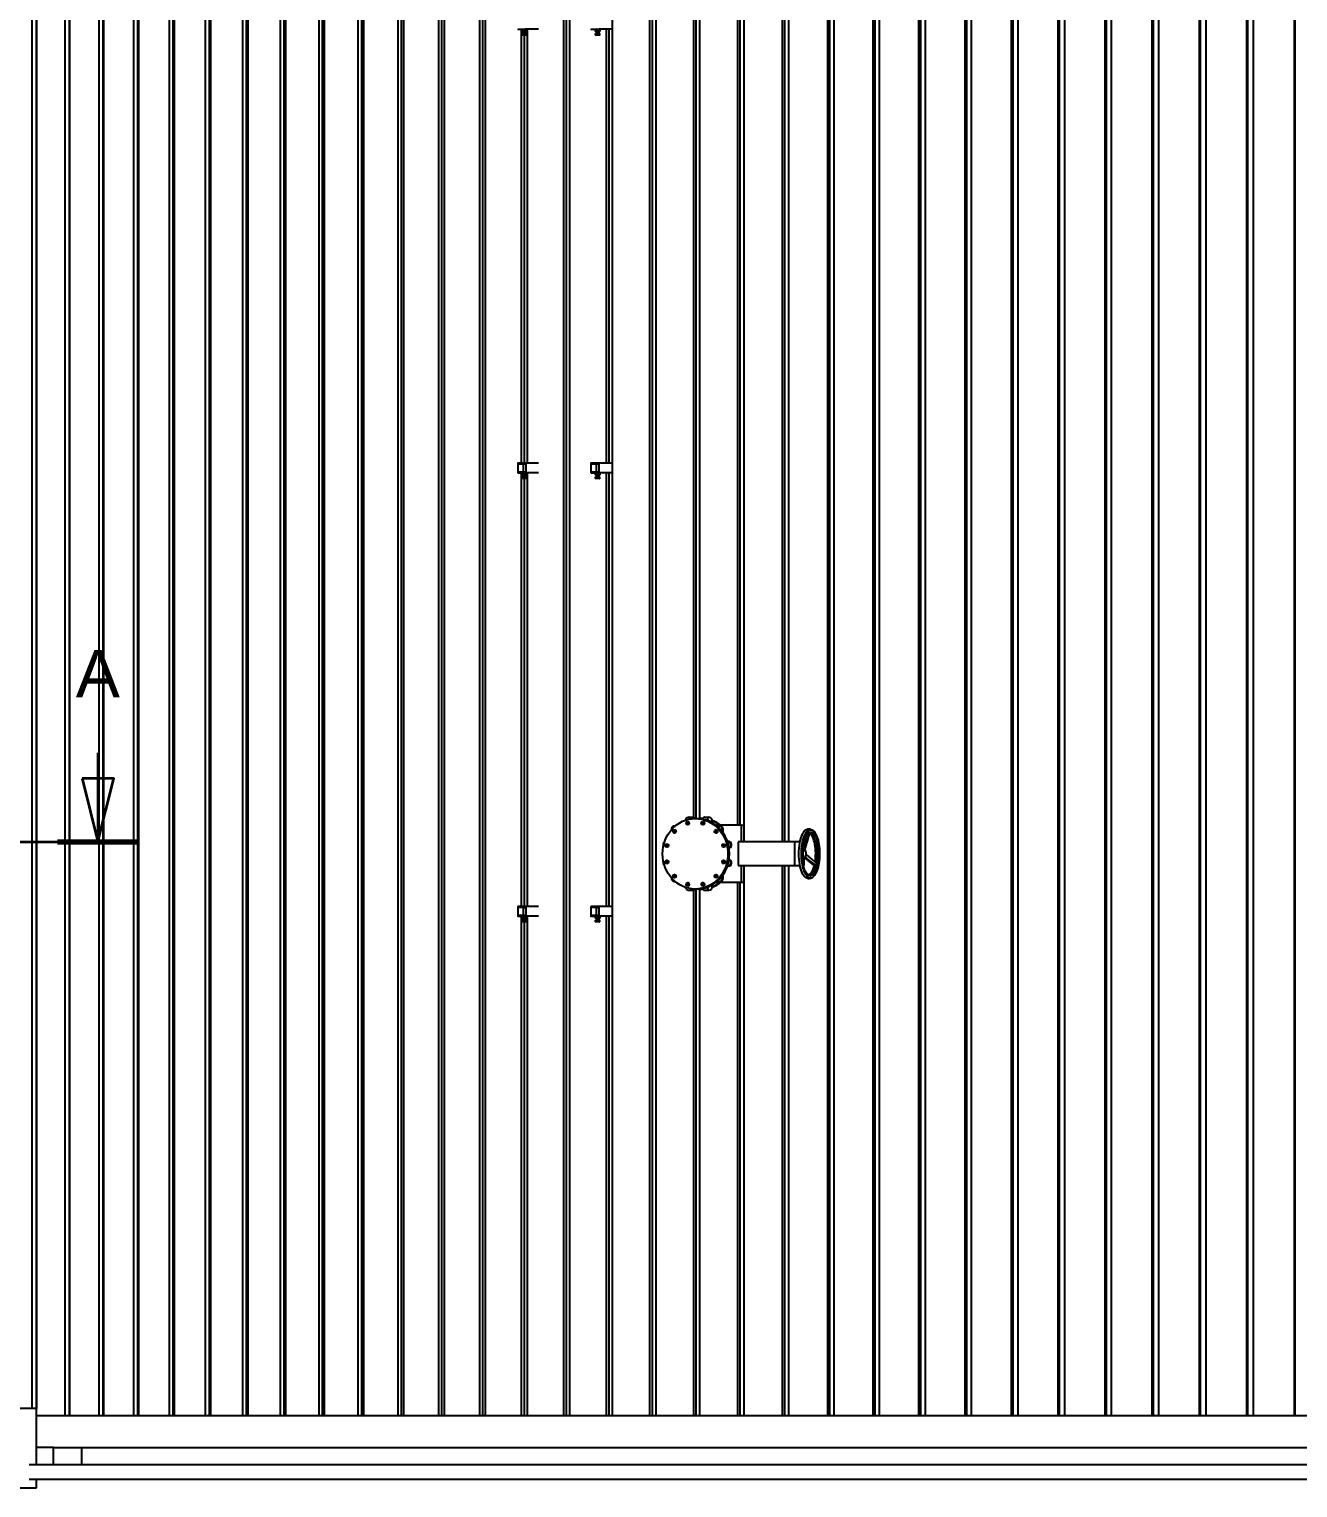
# Model space of a CAD drawing. Header units: millimetres. Extents: x 0 to 118900, y 0 to 84100.
# Drawn here: x 46284 to 54295, y 52446 to 61657 of the extents above; entities that cross this region are included whole.
import ezdxf

# ---------------------------------------------------------------- set-up
doc = ezdxf.new("R2010")
doc.units = ezdxf.units.MM
doc.header["$LTSCALE"] = 100
doc.linetypes.add('CHAIN', pattern=[0.3543, 0.2362, -0.0295, 0.0591, -0.0295])
doc.layers.add('Section Line', color=7, linetype='CHAIN', lineweight=35)
doc.layers.add('Visible', color=7, linetype='Continuous', lineweight=25)
doc.styles.add('Title', font='arial.ttf')

# ---------------------------------------------------------------- blocks, each defined once
blk = doc.blocks.new('2dTransSection0')
at = {"layer": 'Section Line', "linetype": 'Continuous'}
for p, q in [((340.644, 570.872), (340.644, 569.257)), ((467.189, 570.872), (467.189, 569.257)), ((339.644, 569.257), (340.644, 565.257)), ((341.644, 569.257), (339.644, 569.257)), ((340.644, 569.257), (340.644, 565.257)), ((340.644, 565.257), (341.644, 569.257)), ((466.189, 569.257), (467.189, 565.257)), ((468.189, 569.257), (466.189, 569.257)), ((467.189, 569.257), (467.189, 565.257)), ((467.189, 565.257), (468.189, 569.257))]:
    blk.add_line(p, q, dxfattribs=at)
at = {"layer": 'Section Line', "linetype": 'CHAIN', "ltscale": 22.32313}
blk.add_line((338.089, 565.257), (469.744, 565.257), dxfattribs=at)
at = {"layer": 'Section Line', "linetype": 'Continuous', "lineweight": 70}
for p, q in [((338.089, 565.257), (343.198, 565.257)), ((464.635, 565.257), (469.744, 565.257))]:
    blk.add_line(p, q, dxfattribs=at)
at = {"layer": 'Section Line', "linetype": 'Continuous', "flags": 128}
for points in [[(339.644, 569.257), (340.644, 565.257), (341.644, 569.257), (339.644, 569.257)], [(466.189, 569.257), (467.189, 565.257), (468.189, 569.257), (466.189, 569.257)]]:
    blk.add_lwpolyline(points, dxfattribs=at)
at = {"layer": 'Section Line'}
for points in [[(339.644, 569.257), (340.644, 565.257), (341.644, 569.257), (339.644, 569.257)], [(466.189, 569.257), (467.189, 565.257), (468.189, 569.257), (466.189, 569.257)]]:
    blk.add_solid(points, dxfattribs=at)
at = {"layer": 'Section Line', "char_height": 3, "attachment_point": 7, "style": 'Title'}
for insert in [(339.235, 574.372), (465.781, 574.372)]:
    blk.add_mtext('A', dxfattribs=dict(at, insert=insert))

msp = doc.modelspace()

# ---------------------------------------------------------------- linework, layer by layer
at = {"layer": 'Visible'}
for p, q in [((46302.24, 52945.68), (46302.24, 74561.18)), ((46327.72, 74561.18), (46327.72, 52945.68)), ((46329.66, 74561.18), (46329.66, 52945.68)), ((46511.19, 52899.68), (46511.19, 74561.18)), ((46536.07, 74561.18), (46536.07, 52899.68)), ((46539.32, 74561.18), (46539.32, 52899.68)), ((46725.44, 52899.68), (46725.44, 74561.18)), ((46749.71, 74561.18), (46749.71, 52899.68)), ((46754.27, 74561.18), (46754.27, 52899.68)), ((46944.88, 52899.68), (46944.88, 74561.18)), ((46968.52, 74561.18), (46968.52, 52899.68)), ((46974.38, 74561.18), (46974.38, 52899.68)), ((47169.36, 52899.68), (47169.36, 74561.18)), ((47192.35, 74561.18), (47192.35, 52899.68)), ((47199.52, 74561.18), (47199.52, 52899.68)), ((47398.75, 52899.68), (47398.75, 74561.18)), ((47421.08, 74561.18), (47421.08, 52899.68)), ((47429.55, 74561.18), (47429.55, 52899.68)), ((47632.9, 52899.68), (47632.9, 74561.18)), ((47654.56, 74561.18), (47654.56, 52899.68)), ((47664.33, 74561.18), (47664.33, 52899.68)), ((47871.68, 52899.68), (47871.68, 74561.18)), ((47892.65, 74561.18), (47892.65, 52899.68)), ((47903.7, 74561.18), (47903.7, 52899.68)), ((48114.93, 52899.68), (48114.93, 74561.18)), ((48135.2, 74561.18), (48135.2, 52899.68)), ((48147.54, 74561.18), (48147.54, 52899.68)), ((48362.51, 52899.68), (48362.51, 74561.18)), ((48382.07, 74561.18), (48382.07, 52899.68)), ((48395.68, 74561.18), (48395.68, 52899.68)), ((48614.27, 52899.68), (48614.27, 74561.18)), ((48633.1, 74561.18), (48633.1, 52899.68)), ((48647.98, 74561.18), (48647.98, 52899.68)), ((48870.05, 52899.68), (48870.05, 74561.18)), ((48888.14, 74561.18), (48888.14, 52899.68)), ((48904.28, 74561.18), (48904.28, 52899.68)), ((49129.69, 52899.68), (49129.69, 74561.18)), ((49147.04, 74561.18), (49147.04, 52899.68)), ((49164.43, 74561.18), (49164.43, 52899.68)), ((50203.72, 52899.68), (50203.72, 74561.18)), ((50217.98, 74561.18), (50217.98, 52899.68)), ((50240.24, 74561.18), (50240.24, 52899.68)), ((50480.26, 56679), (50480.26, 74561.18)), ((50493.73, 74561.18), (50493.73, 56672.18)), ((50517.18, 74561.18), (50517.18, 56671.97)), ((50759.69, 56629.68), (50759.69, 74561.18)), ((50772.36, 74561.18), (50772.36, 56629.68)), ((50796.98, 74561.18), (50796.98, 56524.18)), ((51041.83, 56524.18), (51041.83, 74561.18)), ((51053.68, 74561.18), (51053.68, 56524.18)), ((51079.46, 74561.18), (51079.46, 56524.18)), ((51326.5, 52899.68), (51326.5, 74561.18)), ((51337.54, 74561.18), (51337.54, 52899.68)), ((51364.46, 74561.18), (51364.46, 52899.68)), ((51613.54, 52899.68), (51613.54, 74561.18)), ((51623.75, 74561.18), (51623.75, 52899.68)), ((51651.8, 74561.18), (51651.8, 52899.68)), ((51902.76, 52899.68), (51902.76, 74561.18)), ((51912.14, 74561.18), (51912.14, 52899.68)), ((51941.3, 74561.18), (51941.3, 52899.68)), ((52194, 52899.68), (52194, 74561.18)), ((52202.54, 74561.18), (52202.54, 52899.68)), ((52232.79, 74561.18), (52232.79, 52899.68)), ((52487.06, 52899.68), (52487.06, 74561.18)), ((52494.76, 74561.18), (52494.76, 52899.68)), ((52526.08, 74561.18), (52526.08, 52899.68)), ((52781.78, 52899.68), (52781.78, 74561.18)), ((52788.63, 74561.18), (52788.63, 52899.68)), ((52821.01, 74561.18), (52821.01, 52899.68)), ((53077.97, 52899.68), (53077.97, 74561.18)), ((53083.97, 74561.18), (53083.97, 52899.68)), ((53117.38, 74561.18), (53117.38, 52899.68)), ((53375.45, 52899.68), (53375.45, 74561.18)), ((53380.6, 74561.18), (53380.6, 52899.68)), ((53415.02, 74561.18), (53415.02, 52899.68)), ((53674.04, 52899.68), (53674.04, 74561.18)), ((53678.33, 74561.18), (53678.33, 52899.68)), ((53713.74, 74561.18), (53713.74, 52899.68)), ((53973.56, 52899.68), (53973.56, 74561.18)), ((53976.99, 74561.18), (53976.99, 52899.68)), ((54013.37, 74561.18), (54013.37, 52899.68)), ((54273.82, 52899.68), (54273.82, 74561.18)), ((54276.39, 74561.18), (54276.39, 52899.68)), ((49659.94, 52899.68), (49659.94, 68838.14)), ((49675.77, 68840.08), (49675.77, 52899.68)), ((49695.62, 68827.63), (49695.62, 52899.68)), ((49966.33, 68838), (49966.33, 52899.68)), ((49370.86, 61656.18), (49420.32, 61656.18)), ((49393.04, 58916.18), (49393.04, 61656.18)), ((49400.57, 61629.38), (49403.35, 61629.38)), ((49400.57, 61620.85), (49400.57, 61629.38)), ((49400.75, 61642.35), (49400.75, 61655.5)), ((49402.34, 61656.18), (49401.66, 61655.93)), ((49402.34, 61641.68), (49401.66, 61641.93)), ((49402.34, 61641.68), (49405.31, 61641.68)), ((49426.34, 61630.18), (49402.34, 61630.18)), ((49402.34, 61629.38), (49402.34, 61630.18)), ((49403.35, 61629.38), (49406.14, 61629.38)), ((49405.31, 61641.68), (49416.66, 61641.68)), ((49406.14, 61620.85), (49406.14, 61629.38)), ((49406.14, 61629.38), (49413.02, 61629.38)), ((49406.34, 61630.18), (49406.34, 61641.68)), ((49409.86, 61655.5), (49409.86, 61642.35)), ((49413.02, 61629.38), (49419.91, 61629.38)), ((49416.66, 61641.68), (49425.7, 61641.68)), ((49419.91, 61629.38), (49424.01, 61629.38)), ((49419.91, 61620.85), (49419.91, 61629.38)), ((49500.5, 61656.18), (49420.32, 61656.18)), ((49422.34, 61630.18), (49422.34, 61641.68)), ((49423.46, 61655.5), (49423.46, 61642.35)), ((49424.01, 61629.38), (49428.12, 61629.38)), ((49425.7, 61641.68), (49426.34, 61641.68)), ((49426.34, 61656.18), (49427.02, 61655.93)), ((49426.34, 61641.68), (49427.02, 61641.93)), ((49426.34, 61629.38), (49426.34, 61630.18)), ((49427.94, 61655.5), (49427.94, 61642.35)), ((49428.12, 61620.85), (49428.12, 61629.38)), ((49428.26, 61656.18), (49428.26, 58916.18)), ((49831.93, 61656.18), (49882.45, 61656.18)), ((49860.62, 61629.38), (49863.67, 61629.38)), ((49860.62, 61620.85), (49860.62, 61629.38)), ((49860.97, 61642.35), (49860.97, 61655.5)), ((49862.45, 61656.18), (49861.93, 61655.99)), ((49862.45, 61641.68), (49861.93, 61641.86)), ((49862.45, 61641.68), (49865.75, 61641.68)), ((49886.45, 61630.18), (49862.45, 61630.18)), ((49862.45, 61629.38), (49862.45, 61630.18)), ((49863.67, 61629.38), (49866.72, 61629.38)), ((49865.75, 61641.68), (49877.26, 61641.68)), ((49866.45, 61630.18), (49866.45, 61641.68)), ((49866.72, 61620.85), (49866.72, 61629.38)), ((49866.72, 61629.38), (49873.63, 61629.38)), ((49870.52, 61655.5), (49870.52, 61642.35)), ((49873.63, 61629.38), (49880.54, 61629.38)), ((49877.26, 61641.68), (49885.95, 61641.68)), ((49880.54, 61629.38), (49884.4, 61629.38)), ((49880.54, 61620.85), (49880.54, 61629.38)), ((49966.33, 61656.18), (49882.45, 61656.18)), ((49882.45, 61630.18), (49882.45, 61641.68)), ((49883.99, 61655.5), (49883.99, 61642.35)), ((49884.4, 61629.38), (49888.27, 61629.38)), ((49885.95, 61641.68), (49886.45, 61641.68)), ((49886.45, 61656.18), (49886.96, 61655.99)), ((49886.45, 61641.68), (49886.96, 61641.86)), ((49886.45, 61629.38), (49886.45, 61630.18)), ((49887.92, 61655.5), (49887.92, 61642.35)), ((49888.27, 61620.85), (49888.27, 61629.38)), ((49930.22, 58916.18), (49930.22, 61656.18)), ((49945.27, 61656.18), (49945.27, 58916.18)), ((49402.34, 61620.18), (49401.24, 61620.58)), ((49403.35, 61620.18), (49402.34, 61620.18)), ((49413.02, 61620.18), (49403.35, 61620.18)), ((49409.64, 61620.18), (49409.64, 58916.18)), ((49424.01, 61620.18), (49413.02, 61620.18)), ((49426.34, 61620.18), (49424.01, 61620.18)), ((49426.34, 61620.18), (49427.45, 61620.58)), ((49862.45, 61620.18), (49861.09, 61620.67)), ((49863.67, 61620.18), (49862.45, 61620.18)), ((49873.63, 61620.18), (49863.67, 61620.18)), ((49884.4, 61620.18), (49873.63, 61620.18)), ((49886.45, 61620.18), (49884.4, 61620.18)), ((49886.45, 61620.18), (49887.81, 61620.67)), ((49369.09, 58914.18), (49369.09, 58858.18)), ((49420.32, 58916.18), (49370.86, 58916.18)), ((49371.74, 58913.18), (49419.44, 58913.18)), ((49371.74, 58859.18), (49371.74, 58913.18)), ((49407.34, 58910.18), (49406.34, 58909.18)), ((49419.44, 58909.18), (49406.34, 58909.18)), ((49406.34, 58859.18), (49406.34, 58909.18)), ((49419.44, 58910.18), (49407.34, 58910.18)), ((49419.44, 58913.18), (49419.44, 58859.18)), ((49500.5, 58916.18), (49420.32, 58916.18)), ((49422.09, 58858.18), (49422.09, 58914.18)), ((49830.12, 58914.18), (49830.12, 58858.18)), ((49882.45, 58916.18), (49831.93, 58916.18)), ((49832.83, 58913.18), (49881.55, 58913.18)), ((49832.83, 58859.18), (49832.83, 58913.18)), ((49867.45, 58910.18), (49866.45, 58909.18)), ((49881.55, 58909.18), (49866.45, 58909.18)), ((49866.45, 58859.18), (49866.45, 58909.18)), ((49881.45, 58910.18), (49867.45, 58910.18)), ((49881.45, 58910.18), (49881.55, 58910.08)), ((49881.55, 58913.18), (49881.55, 58859.18)), ((49966.33, 58916.18), (49882.45, 58916.18)), ((49884.25, 58858.18), (49884.25, 58914.18)), ((49370.86, 58856.18), (49420.32, 58856.18)), ((49419.44, 58859.18), (49371.74, 58859.18)), ((49393.04, 56116.18), (49393.04, 58856.18)), ((49400.57, 58829.38), (49403.35, 58829.38)), ((49400.57, 58820.85), (49400.57, 58829.38)), ((49400.75, 58842.35), (49400.75, 58855.5)), ((49402.34, 58820.18), (49401.24, 58820.58)), ((49402.34, 58856.18), (49401.66, 58855.93)), ((49402.34, 58841.68), (49401.66, 58841.93)), ((49402.34, 58841.68), (49405.31, 58841.68)), ((49426.34, 58830.18), (49402.34, 58830.18)), ((49402.34, 58829.38), (49402.34, 58830.18)), ((49403.35, 58820.18), (49402.34, 58820.18)), ((49403.35, 58829.38), (49406.14, 58829.38)), ((49413.02, 58820.18), (49403.35, 58820.18)), ((49405.31, 58841.68), (49416.66, 58841.68)), ((49406.14, 58820.85), (49406.14, 58829.38)), ((49406.14, 58829.38), (49413.02, 58829.38)), ((49406.34, 58830.18), (49406.34, 58841.68)), ((49409.64, 58820.18), (49409.64, 56116.18)), ((49409.86, 58855.5), (49409.86, 58842.35)), ((49413.02, 58829.38), (49419.91, 58829.38)), ((49424.01, 58820.18), (49413.02, 58820.18)), ((49416.66, 58841.68), (49425.7, 58841.68)), ((49419.91, 58829.38), (49424.01, 58829.38)), ((49419.91, 58820.85), (49419.91, 58829.38)), ((49500.5, 58856.18), (49420.32, 58856.18)), ((49422.34, 58830.18), (49422.34, 58841.68)), ((49423.46, 58855.5), (49423.46, 58842.35)), ((49424.01, 58829.38), (49428.12, 58829.38)), ((49426.34, 58820.18), (49424.01, 58820.18)), ((49425.7, 58841.68), (49426.34, 58841.68)), ((49426.34, 58856.18), (49427.02, 58855.93)), ((49426.34, 58841.68), (49427.02, 58841.93)), ((49426.34, 58829.38), (49426.34, 58830.18)), ((49426.34, 58820.18), (49427.45, 58820.58)), ((49427.94, 58855.5), (49427.94, 58842.35)), ((49428.12, 58820.85), (49428.12, 58829.38)), ((49428.26, 58856.18), (49428.26, 56116.18)), ((49831.93, 58856.18), (49882.45, 58856.18)), ((49881.55, 58859.18), (49832.83, 58859.18)), ((49860.62, 58829.38), (49863.67, 58829.38)), ((49860.62, 58820.85), (49860.62, 58829.38)), ((49860.97, 58842.35), (49860.97, 58855.5)), ((49862.45, 58820.18), (49861.09, 58820.67)), ((49862.45, 58856.18), (49861.93, 58855.99)), ((49862.45, 58841.68), (49861.93, 58841.86)), ((49862.45, 58841.68), (49865.75, 58841.68)), ((49886.45, 58830.18), (49862.45, 58830.18)), ((49862.45, 58829.38), (49862.45, 58830.18)), ((49863.67, 58820.18), (49862.45, 58820.18)), ((49863.67, 58829.38), (49866.72, 58829.38)), ((49873.63, 58820.18), (49863.67, 58820.18)), ((49865.75, 58841.68), (49877.26, 58841.68)), ((49866.45, 58830.18), (49866.45, 58841.68)), ((49866.72, 58820.85), (49866.72, 58829.38)), ((49866.72, 58829.38), (49873.63, 58829.38)), ((49870.52, 58855.5), (49870.52, 58842.35)), ((49873.63, 58829.38), (49880.54, 58829.38)), ((49884.4, 58820.18), (49873.63, 58820.18)), ((49877.26, 58841.68), (49885.95, 58841.68)), ((49880.54, 58829.38), (49884.4, 58829.38)), ((49880.54, 58820.85), (49880.54, 58829.38)), ((49966.33, 58856.18), (49882.45, 58856.18)), ((49882.45, 58830.18), (49882.45, 58841.68)), ((49883.99, 58855.5), (49883.99, 58842.35)), ((49884.4, 58829.38), (49888.27, 58829.38)), ((49886.45, 58820.18), (49884.4, 58820.18)), ((49885.95, 58841.68), (49886.45, 58841.68)), ((49886.45, 58856.18), (49886.96, 58855.99)), ((49886.45, 58841.68), (49886.96, 58841.86)), ((49886.45, 58829.38), (49886.45, 58830.18)), ((49886.45, 58820.18), (49887.81, 58820.67)), ((49887.92, 58855.5), (49887.92, 58842.35)), ((49888.27, 58820.85), (49888.27, 58829.38)), ((49930.22, 56116.18), (49930.22, 58856.18)), ((49945.27, 58856.18), (49945.27, 56116.18)), ((50449.25, 56680.32), (50473.31, 56680.32)), ((50500.11, 56672.18), (50490.34, 56672.18)), ((50530.57, 56672.18), (50526.05, 56672.18)), ((50552.86, 56680.32), (50576.92, 56680.32)), ((50597.13, 56655.45), (50596.05, 56646.62)), ((50359.52, 56624.41), (50362.7, 56624.41)), ((50781.7, 56629.68), (50621.31, 56629.68)), ((50642.58, 56624.41), (50647.09, 56624.41)), ((50663.27, 56589.02), (50662.08, 56587.35)), ((50781.7, 56629.68), (50796.74, 56629.68)), ((50781.7, 56524.18), (50781.7, 56629.68)), ((50796.74, 56629.68), (50796.74, 56524.18)), ((50694.39, 56527.58), (50698.9, 56527.58)), ((50706.7, 56485.26), (50703.83, 56483.97)), ((50761.21, 56524.18), (50761.21, 56375.18)), ((51119.82, 56524.18), (50761.21, 56524.18)), ((51119.82, 56375.18), (51119.82, 56524.18)), ((51149.58, 56524.18), (51119.82, 56524.18)), ((51175.77, 56475.3), (51166.67, 56475.3)), ((51175.84, 56524.18), (51173.93, 56524.18)), ((51175.84, 56524.18), (51175.84, 56510.24)), ((50703.83, 56415.38), (50706.7, 56414.1)), ((50761.21, 56375.18), (51119.82, 56375.18)), ((50781.7, 56269.68), (50781.7, 56375.18)), ((50796.74, 56375.18), (50796.74, 56269.68)), ((50796.98, 56375.18), (50796.98, 52899.68)), ((51041.83, 52899.68), (51041.83, 56375.18)), ((51053.68, 56375.18), (51053.68, 52899.68)), ((51079.46, 56375.18), (51079.46, 52899.68)), ((51119.82, 56375.18), (51149.58, 56375.18)), ((51169.31, 56445.53), (51165.8, 56445.53)), ((51179.53, 56422.18), (51172.45, 56422.18)), ((51173.93, 56375.18), (51175.84, 56375.18)), ((51175.84, 56422.18), (51175.84, 56375.18)), ((51251.63, 56374.41), (51241.93, 56374.41)), ((50662.08, 56312), (50663.27, 56310.34)), ((50694.39, 56371.77), (50698.9, 56371.77)), ((50359.52, 56274.94), (50362.7, 56274.94)), ((50449.25, 56219.04), (50473.31, 56219.04)), ((50480.26, 52899.68), (50480.26, 56220.36)), ((50500.11, 56227.18), (50490.34, 56227.18)), ((50493.73, 56227.18), (50493.73, 52899.68)), ((50517.18, 56227.38), (50517.18, 52899.68)), ((50530.57, 56227.18), (50526.05, 56227.18)), ((50552.86, 56219.04), (50576.92, 56219.04)), ((50596.05, 56252.73), (50597.13, 56243.91)), ((50621.31, 56269.68), (50781.7, 56269.68)), ((50642.58, 56274.94), (50647.09, 56274.94)), ((50759.69, 52899.68), (50759.69, 56269.68)), ((50772.36, 56269.68), (50772.36, 52899.68)), ((50781.7, 56269.68), (50796.74, 56269.68)), ((49369.09, 56114.18), (49369.09, 56058.18)), ((49420.32, 56116.18), (49370.86, 56116.18)), ((49371.74, 56113.18), (49419.44, 56113.18)), ((49371.74, 56059.18), (49371.74, 56113.18)), ((49407.34, 56110.18), (49406.34, 56109.18)), ((49419.44, 56109.18), (49406.34, 56109.18)), ((49406.34, 56059.18), (49406.34, 56109.18)), ((49419.44, 56110.18), (49407.34, 56110.18)), ((49419.44, 56113.18), (49419.44, 56059.18)), ((49500.5, 56116.18), (49420.32, 56116.18)), ((49422.09, 56058.18), (49422.09, 56114.18)), ((49830.12, 56114.18), (49830.12, 56058.18)), ((49882.45, 56116.18), (49831.93, 56116.18)), ((49832.83, 56113.18), (49881.55, 56113.18)), ((49832.83, 56059.18), (49832.83, 56113.18)), ((49867.45, 56110.18), (49866.45, 56109.18)), ((49881.55, 56109.18), (49866.45, 56109.18)), ((49866.45, 56059.18), (49866.45, 56109.18)), ((49881.45, 56110.18), (49867.45, 56110.18)), ((49881.45, 56110.18), (49881.55, 56110.08)), ((49881.55, 56113.18), (49881.55, 56059.18)), ((49966.33, 56116.18), (49882.45, 56116.18)), ((49884.25, 56058.18), (49884.25, 56114.18)), ((49370.86, 56056.18), (49420.32, 56056.18)), ((49419.44, 56059.18), (49371.74, 56059.18)), ((49393.04, 52899.68), (49393.04, 56056.18)), ((49400.57, 56029.38), (49403.35, 56029.38)), ((49400.57, 56020.85), (49400.57, 56029.38)), ((49400.75, 56042.35), (49400.75, 56055.5)), ((49402.34, 56020.18), (49401.24, 56020.58)), ((49402.34, 56056.18), (49401.66, 56055.93)), ((49402.34, 56041.68), (49401.66, 56041.93)), ((49402.34, 56041.68), (49405.31, 56041.68)), ((49426.34, 56030.18), (49402.34, 56030.18)), ((49402.34, 56029.38), (49402.34, 56030.18)), ((49403.35, 56020.18), (49402.34, 56020.18)), ((49403.35, 56029.38), (49406.14, 56029.38)), ((49413.02, 56020.18), (49403.35, 56020.18)), ((49405.31, 56041.68), (49416.66, 56041.68)), ((49406.14, 56020.85), (49406.14, 56029.38)), ((49406.14, 56029.38), (49413.02, 56029.38)), ((49406.34, 56030.18), (49406.34, 56041.68)), ((49409.64, 56020.18), (49409.64, 52899.68)), ((49409.86, 56055.5), (49409.86, 56042.35)), ((49413.02, 56029.38), (49419.91, 56029.38)), ((49424.01, 56020.18), (49413.02, 56020.18)), ((49416.66, 56041.68), (49425.7, 56041.68)), ((49419.91, 56029.38), (49424.01, 56029.38)), ((49419.91, 56020.85), (49419.91, 56029.38)), ((49500.5, 56056.18), (49420.32, 56056.18)), ((49422.34, 56030.18), (49422.34, 56041.68)), ((49423.46, 56055.5), (49423.46, 56042.35)), ((49424.01, 56029.38), (49428.12, 56029.38)), ((49426.34, 56020.18), (49424.01, 56020.18)), ((49425.7, 56041.68), (49426.34, 56041.68)), ((49426.34, 56056.18), (49427.02, 56055.93)), ((49426.34, 56041.68), (49427.02, 56041.93)), ((49426.34, 56029.38), (49426.34, 56030.18)), ((49426.34, 56020.18), (49427.45, 56020.58)), ((49427.94, 56055.5), (49427.94, 56042.35)), ((49428.12, 56020.85), (49428.12, 56029.38)), ((49428.26, 56056.18), (49428.26, 52899.68)), ((49831.93, 56056.18), (49882.45, 56056.18)), ((49881.55, 56059.18), (49832.83, 56059.18)), ((49860.62, 56029.38), (49863.67, 56029.38)), ((49860.62, 56020.85), (49860.62, 56029.38)), ((49860.97, 56042.35), (49860.97, 56055.5)), ((49862.45, 56020.18), (49861.09, 56020.67)), ((49862.45, 56056.18), (49861.93, 56055.99)), ((49862.45, 56041.68), (49861.93, 56041.86)), ((49862.45, 56041.68), (49865.75, 56041.68)), ((49886.45, 56030.18), (49862.45, 56030.18)), ((49862.45, 56029.38), (49862.45, 56030.18)), ((49863.67, 56020.18), (49862.45, 56020.18)), ((49863.67, 56029.38), (49866.72, 56029.38)), ((49873.63, 56020.18), (49863.67, 56020.18)), ((49865.75, 56041.68), (49877.26, 56041.68)), ((49866.45, 56030.18), (49866.45, 56041.68)), ((49866.72, 56020.85), (49866.72, 56029.38)), ((49866.72, 56029.38), (49873.63, 56029.38)), ((49870.52, 56055.5), (49870.52, 56042.35)), ((49873.63, 56029.38), (49880.54, 56029.38)), ((49884.4, 56020.18), (49873.63, 56020.18)), ((49877.26, 56041.68), (49885.95, 56041.68)), ((49880.54, 56029.38), (49884.4, 56029.38)), ((49880.54, 56020.85), (49880.54, 56029.38)), ((49966.33, 56056.18), (49882.45, 56056.18)), ((49882.45, 56030.18), (49882.45, 56041.68)), ((49883.99, 56055.5), (49883.99, 56042.35)), ((49884.4, 56029.38), (49888.27, 56029.38)), ((49886.45, 56020.18), (49884.4, 56020.18)), ((49885.95, 56041.68), (49886.45, 56041.68)), ((49886.45, 56056.18), (49886.96, 56055.99)), ((49886.45, 56041.68), (49886.96, 56041.86)), ((49886.45, 56029.38), (49886.45, 56030.18)), ((49886.45, 56020.18), (49887.81, 56020.67)), ((49887.92, 56055.5), (49887.92, 56042.35)), ((49888.27, 56020.85), (49888.27, 56029.38)), ((49930.22, 52899.68), (49930.22, 56056.18)), ((49945.27, 56056.18), (49945.27, 52899.68)), ((46329.8, 52945.68), (46014.8, 52945.68)), ((46329.8, 52591.68), (46329.8, 52945.68)), ((67437.91, 52899.68), (46329.8, 52899.68)), ((46437.46, 52699.68), (46329.8, 52699.68)), ((46437.46, 52699.68), (46614.69, 52699.68)), ((46437.46, 52591.68), (46437.46, 52699.68)), ((46614.69, 52699.68), (63761.13, 52699.68)), ((46614.69, 52699.68), (46614.69, 52591.68)), ((46614.69, 52699.68), (63761.13, 52699.68)), ((67937.91, 52591.68), (46284.35, 52591.68)), ((46014.8, 52445.68), (46329.8, 52445.68)), ((46284.35, 52499.68), (67937.91, 52499.68)), ((46329.8, 52445.68), (46329.8, 52499.68))]:
    msp.add_line(p, q, dxfattribs=at)
for centre, major_axis, ratio, start_param, end_param in [((49370.86, 61658.18), (0, -2), 0.8833118, 4.712389, 6.2831853), ((49420.32, 61658.18), (0, -2), 0.8833118, 0, 1.5707963), ((49831.93, 61658.18), (0, -2), 0.9021475, 4.712389, 6.2831853), ((49882.45, 61658.18), (0, -2), 0.9021475, 0, 1.5707963), ((49370.86, 58914.18), (0, 2), 0.8833118, 0, 1.5707963), ((49420.32, 58914.18), (0, 2), 0.8833118, 4.712389, 6.2831853), ((49831.93, 58914.18), (0, 2), 0.9021475, 0, 1.5707963), ((49882.45, 58914.18), (0, 2), 0.9021475, 4.712389, 6.2831853), ((49370.86, 58858.18), (0, -2), 0.8833118, 4.712389, 6.2831853), ((49420.32, 58858.18), (0, -2), 0.8833118, 0, 1.5707963), ((49831.93, 58858.18), (0, -2), 0.9021475, 4.712389, 6.2831853), ((49882.45, 58858.18), (0, -2), 0.9021475, 0, 1.5707963), ((50449.25, 56658.32), (0, 22), 0.9266375, 5.3068832, 7.6783121), ((50452.15, 56642.86), (0, -11), 0.9266375, 3.6416642, 5.7831138), ((50473.31, 56658.32), (0, 22), 0.9266375, 5.3937254, 6.2831853), ((50500.11, 56449.68), (0, -222.5), 0.9266375, 0, 3.1415927), ((50526.05, 56449.68), (0, 222.5), 0.9266375, 6.2310341, 6.3461364), ((50530.57, 56449.68), (0, 222.5), 0.9266375, 6.2522372, 6.2831853), ((50552.86, 56658.32), (0, 22), 0.9266375, 4.6849686, 7.3487426), ((50548.08, 56642.86), (0, -11), 0.9266375, 3.6416642, 5.7831138), ((50576.92, 56658.32), (0, 22), 0.9266375, 4.5814893, 6.2831853), ((50530.57, 56449.68), (0, 222.5), 0.9266375, 5.6548187, 5.9539483), ((50526.05, 56449.68), (0, 222.5), 0.9266375, 5.6548187, 5.9303355), ((50359.52, 56602.41), (0, 22), 0.9266375, 6.1399311, 7.9185914), ((50369.07, 56591.1), (0, -11), 0.9266375, 3.6416642, 5.7831138), ((50370.01, 56591.1), (0, -6.92), 0.9266375, 3.5298041, 5.8949738), ((50453.09, 56642.86), (0, -6.92), 0.9266375, 3.5298041, 5.8949738), ((50549.02, 56642.86), (0, -6.92), 0.9266375, 3.5298041, 5.8949738), ((50631.16, 56591.1), (0, -11), 0.9266375, 3.6416642, 5.7831138), ((50632.1, 56591.1), (0, -6.92), 0.9266375, 3.5298041, 5.8949738), ((50642.58, 56602.41), (0, 22), 0.9266375, 4.1409344, 6.848021), ((50647.09, 56602.41), (0, 22), 0.9266375, 4.0578905, 6.2831853), ((51199.45, 56449.68), (0, 152.13), 0.3759561, 0.658141, 2.4834516), ((51210.14, 56449.68), (0, 133.6), 0.3759561, 6.2082639, 6.3354097), ((51200.43, 56449.68), (0, 133.6), 0.3759561, 4.3207826, 6.0340215), ((51210.14, 56449.68), (0, 133.6), 0.3759561, 4.2637116, 6.2082639), ((50307.72, 56505.58), (0, -22), 0.9266375, 3.7646549, 5.1073049), ((50321.1, 56501.44), (0, -11), 0.9266375, 3.6416642, 5.7831138), ((50322.04, 56501.44), (0, -6.92), 0.9266375, 3.5298041, 5.8949738), ((50679.13, 56501.44), (0, -11), 0.9266375, 3.6416642, 5.7831138), ((50680.07, 56501.44), (0, -6.92), 0.9266375, 3.5298041, 5.8949738), ((50694.39, 56505.58), (0, 22), 0.9266375, 3.607021, 6.3389359), ((50698.9, 56505.58), (0, 22), 0.9266375, 3.5342917, 6.2831853), ((51179.53, 56449.68), (0, 27.5), 0.3759561, 0.3721685, 1.7222266), ((51179.53, 56449.68), (0, 27.5), 0.3759561, 5.9110168, 6.6553538), ((51179.53, 56449.68), (0, 27.5), 0.3759561, 4.5609587, 5.9110168), ((50307.72, 56393.77), (0, -22), 0.9266375, 4.3174731, 5.6601231), ((50321.1, 56397.91), (0, -11), 0.9266375, 3.6416642, 5.7831138), ((50322.04, 56397.91), (0, -6.92), 0.9266375, 3.5298041, 5.8949738), ((50679.13, 56397.91), (0, -11), 0.9266375, 3.6416642, 5.7831138), ((50680.07, 56397.91), (0, -6.92), 0.9266375, 3.5298041, 5.8949738), ((50694.39, 56393.77), (0, -22), 0.9266375, 6.2274347, 8.9593496), ((50698.9, 56393.77), (0, -22), 0.9266375, 0, 2.7488936), ((51179.53, 56449.68), (0, 27.5), 0.3759561, 1.7222266, 2.4665636), ((51179.53, 56449.68), (0, -27.5), 0.3759561, 5.6081563, 6.9582143), ((51179.53, 56449.68), (0, -27.5), 0.3759561, 0.675029, 1.4193661), ((51200.43, 56449.68), (0, -133.6), 0.3759561, 0.1011462, 0.9722761), ((51210.14, 56449.68), (0, -133.6), 0.3759561, 6.2309609, 7.2554614), ((51210.14, 56449.68), (0, -133.6), 0.3759561, 0.9722761, 1.122119), ((50359.52, 56296.94), (0, -22), 0.9266375, 4.6477792, 6.4264396), ((50369.07, 56308.26), (0, -11), 0.9266375, 3.6416642, 5.7831138), ((50370.01, 56308.26), (0, -6.92), 0.9266375, 3.5298041, 5.8949738), ((50631.16, 56308.26), (0, -11), 0.9266375, 3.6416642, 5.7831138), ((50632.1, 56308.26), (0, -6.92), 0.9266375, 3.5298041, 5.8949738), ((50642.58, 56296.94), (0, -22), 0.9266375, 5.7183497, 8.4254362), ((50647.09, 56296.94), (0, -22), 0.9266375, 0, 2.2252948), ((50449.25, 56241.04), (0, -22), 0.9266375, 4.8880585, 7.2594874), ((50452.15, 56256.49), (0, -11), 0.9266375, 3.6416642, 5.7831138), ((50453.09, 56256.49), (0, -6.92), 0.9266375, 3.5298041, 5.8949738), ((50473.31, 56241.04), (0, -22), 0.9266375, 0, 0.8894599), ((50526.05, 56449.68), (0, -222.5), 0.9266375, 6.2202342, 6.3353365), ((50530.57, 56449.68), (0, -222.5), 0.9266375, 0, 0.0309482), ((50552.86, 56241.04), (0, -22), 0.9266375, 5.217628, 7.881402), ((50548.08, 56256.49), (0, -11), 0.9266375, 3.6416642, 5.7831138), ((50549.02, 56256.49), (0, -6.92), 0.9266375, 3.5298041, 5.8949738), ((50576.92, 56241.04), (0, -22), 0.9266375, 0, 1.701696), ((50530.57, 56449.68), (0, -222.5), 0.9266375, 0.329237, 0.6283666), ((50526.05, 56449.68), (0, -222.5), 0.9266375, 0.3528498, 0.6283666), ((49370.86, 56114.18), (0, 2), 0.8833118, 0, 1.5707963), ((49420.32, 56114.18), (0, 2), 0.8833118, 4.712389, 6.2831853), ((49831.93, 56114.18), (0, 2), 0.9021475, 0, 1.5707963), ((49882.45, 56114.18), (0, 2), 0.9021475, 4.712389, 6.2831853), ((49370.86, 56058.18), (0, -2), 0.8833118, 4.712389, 6.2831853), ((49420.32, 56058.18), (0, -2), 0.8833118, 0, 1.5707963), ((49831.93, 56058.18), (0, -2), 0.9021475, 4.712389, 6.2831853), ((49882.45, 56058.18), (0, -2), 0.9021475, 0, 1.5707963)]:
    msp.add_ellipse(centre, major_axis=major_axis, ratio=ratio, start_param=start_param, end_param=end_param, dxfattribs=at)
for centre, major_axis, ratio in [((50490.34, 56449.68), (0, 222.5), 0.9266375), ((50442.37, 56642.86), (0, 11), 0.9266375), ((50538.3, 56642.86), (0, 11), 0.9266375), ((50359.29, 56591.1), (0, 11), 0.9266375), ((50621.38, 56591.1), (0, 11), 0.9266375), ((51217.98, 56449.68), (0, 152.13), 0.3759561), ((51217.98, 56449.68), (0, 138.87), 0.3759561), ((50311.33, 56501.44), (0, 11), 0.9266375), ((50669.35, 56501.44), (0, 11), 0.9266375), ((50311.33, 56397.91), (0, -11), 0.9266375), ((50669.35, 56397.91), (0, -11), 0.9266375), ((50359.29, 56308.26), (0, -11), 0.9266375), ((50621.38, 56308.26), (0, -11), 0.9266375), ((50442.37, 56256.49), (0, -11), 0.9266375), ((50538.3, 56256.49), (0, -11), 0.9266375)]:
    msp.add_ellipse(centre, major_axis=major_axis, ratio=ratio, dxfattribs=at)
for points, weights in [([(49405.31, 61656.18), (49403.19, 61656.18), (49400.75, 61655.5)], [1, 1.11576506476, 1.15554960661]), ([(49400.75, 61655.5), (49401.23, 61655.77), (49401.66, 61655.93)], [1.15554960661, 1.13937967876, 1.11065842174]), ([(49400.75, 61642.35), (49403.19, 61641.68), (49405.31, 61641.68)], [1.15554960661, 1.11576506476, 1]), ([(49401.66, 61641.93), (49401.23, 61642.09), (49400.75, 61642.35)], [1.11065842174, 1.13937967876, 1.15554960661]), ([(49409.86, 61655.5), (49407.42, 61656.18), (49405.31, 61656.18)], [1.15554960661, 1.11576506476, 1]), ([(49405.31, 61641.68), (49407.42, 61641.68), (49409.86, 61642.35)], [1, 1.11576506476, 1.15554960661]), ([(49416.66, 61656.18), (49413.51, 61656.18), (49409.86, 61655.5)], [1, 1.11576506476, 1.15554960661]), ([(49409.86, 61642.35), (49413.51, 61641.68), (49416.66, 61641.68)], [1.15554960661, 1.11576506476, 1]), ([(49423.46, 61655.5), (49419.82, 61656.18), (49416.66, 61656.18)], [1.15554960661, 1.11576506476, 1]), ([(49416.66, 61641.68), (49419.82, 61641.68), (49423.46, 61642.35)], [1, 1.11576506476, 1.15554960661]), ([(49425.7, 61656.18), (49424.66, 61656.18), (49423.46, 61655.5)], [1, 1.11576506476, 1.15554960661]), ([(49423.46, 61642.35), (49424.66, 61641.68), (49425.7, 61641.68)], [1.15554960661, 1.11576506476, 1]), ([(49427.94, 61655.5), (49426.74, 61656.18), (49425.7, 61656.18)], [1.15554960661, 1.11576506476, 1]), ([(49425.7, 61641.68), (49426.74, 61641.68), (49427.94, 61642.35)], [1, 1.11576506476, 1.15554960661]), ([(49865.75, 61656.18), (49863.53, 61656.18), (49860.97, 61655.5)], [1, 1.11576506476, 1.15554960661]), ([(49860.97, 61655.5), (49861.48, 61655.83), (49861.93, 61655.99)], [1.15554960661, 1.13615178272, 1.09869138732]), ([(49860.97, 61642.35), (49863.53, 61641.68), (49865.75, 61641.68)], [1.15554960661, 1.11576506476, 1]), ([(49861.93, 61641.86), (49861.48, 61642.03), (49860.97, 61642.35)], [1.09869138732, 1.13615178272, 1.15554960661]), ([(49870.52, 61655.5), (49867.96, 61656.18), (49865.75, 61656.18)], [1.15554960661, 1.11576506476, 1]), ([(49865.75, 61641.68), (49867.96, 61641.68), (49870.52, 61642.35)], [1, 1.11576506476, 1.15554960661]), ([(49877.26, 61656.18), (49874.13, 61656.18), (49870.52, 61655.5)], [1, 1.11576506476, 1.15554960661]), ([(49870.52, 61642.35), (49874.13, 61641.68), (49877.26, 61641.68)], [1.15554960661, 1.11576506476, 1]), ([(49883.99, 61655.5), (49880.38, 61656.18), (49877.26, 61656.18)], [1.15554960661, 1.11576506476, 1]), ([(49877.26, 61641.68), (49880.38, 61641.68), (49883.99, 61642.35)], [1, 1.11576506476, 1.15554960661]), ([(49885.95, 61656.18), (49885.04, 61656.18), (49883.99, 61655.5)], [1, 1.11576506476, 1.15554960661]), ([(49883.99, 61642.35), (49885.04, 61641.68), (49885.95, 61641.68)], [1.15554960661, 1.11576506476, 1]), ([(49887.92, 61655.5), (49886.87, 61656.18), (49885.95, 61656.18)], [1.15554960661, 1.11576506476, 1]), ([(49885.95, 61641.68), (49886.87, 61641.68), (49887.92, 61642.35)], [1, 1.11576506476, 1.15554960661]), ([(49403.35, 61620.18), (49402.06, 61620.18), (49400.57, 61620.85)], [1, 1.04818815859, 1.01981541865]), ([(49406.14, 61620.85), (49404.65, 61620.18), (49403.35, 61620.18)], [1.01981541865, 1.04818815859, 1]), ([(49413.02, 61620.18), (49409.83, 61620.18), (49406.14, 61620.85)], [1, 1.04818815859, 1.01981541865]), ([(49419.91, 61620.85), (49416.22, 61620.18), (49413.02, 61620.18)], [1.01981541865, 1.04818815859, 1]), ([(49424.01, 61620.18), (49422.11, 61620.18), (49419.91, 61620.85)], [1, 1.04818815859, 1.01981541865]), ([(49428.12, 61620.85), (49425.92, 61620.18), (49424.01, 61620.18)], [1.01981541865, 1.04818815859, 1]), ([(49427.45, 61620.58), (49427.77, 61620.7), (49428.12, 61620.85)], [1.02871640316, 1.02621094315, 1.01981541865]), ([(49863.67, 61620.18), (49862.25, 61620.18), (49860.62, 61620.85)], [1, 1.04818815859, 1.01981541865]), ([(49866.72, 61620.85), (49865.08, 61620.18), (49863.67, 61620.18)], [1.01981541865, 1.04818815859, 1]), ([(49873.63, 61620.18), (49870.42, 61620.18), (49866.72, 61620.85)], [1, 1.04818815859, 1.01981541865]), ([(49880.54, 61620.85), (49876.84, 61620.18), (49873.63, 61620.18)], [1.01981541865, 1.04818815859, 1]), ([(49884.4, 61620.18), (49882.61, 61620.18), (49880.54, 61620.85)], [1, 1.04818815859, 1.01981541865]), ([(49888.27, 61620.85), (49886.2, 61620.18), (49884.4, 61620.18)], [1.01981541865, 1.04818815859, 1]), ([(49887.81, 61620.67), (49888.03, 61620.76), (49888.27, 61620.85)], [1.02629525175, 1.023816643, 1.01981541865]), ([(49403.35, 58820.18), (49402.06, 58820.18), (49400.57, 58820.85)], [1, 1.04818815859, 1.01981541865]), ([(49405.31, 58856.18), (49403.19, 58856.18), (49400.75, 58855.5)], [1, 1.11576506476, 1.15554960661]), ([(49400.75, 58855.5), (49401.23, 58855.77), (49401.66, 58855.93)], [1.15554960661, 1.13937967876, 1.11065842174]), ([(49400.75, 58842.35), (49403.19, 58841.68), (49405.31, 58841.68)], [1.15554960661, 1.11576506476, 1]), ([(49401.66, 58841.93), (49401.23, 58842.09), (49400.75, 58842.35)], [1.11065842174, 1.13937967876, 1.15554960661]), ([(49406.14, 58820.85), (49404.65, 58820.18), (49403.35, 58820.18)], [1.01981541865, 1.04818815859, 1]), ([(49409.86, 58855.5), (49407.42, 58856.18), (49405.31, 58856.18)], [1.15554960661, 1.11576506476, 1]), ([(49405.31, 58841.68), (49407.42, 58841.68), (49409.86, 58842.35)], [1, 1.11576506476, 1.15554960661]), ([(49413.02, 58820.18), (49409.83, 58820.18), (49406.14, 58820.85)], [1, 1.04818815859, 1.01981541865]), ([(49416.66, 58856.18), (49413.51, 58856.18), (49409.86, 58855.5)], [1, 1.11576506476, 1.15554960661]), ([(49409.86, 58842.35), (49413.51, 58841.68), (49416.66, 58841.68)], [1.15554960661, 1.11576506476, 1]), ([(49419.91, 58820.85), (49416.22, 58820.18), (49413.02, 58820.18)], [1.01981541865, 1.04818815859, 1]), ([(49423.46, 58855.5), (49419.82, 58856.18), (49416.66, 58856.18)], [1.15554960661, 1.11576506476, 1]), ([(49416.66, 58841.68), (49419.82, 58841.68), (49423.46, 58842.35)], [1, 1.11576506476, 1.15554960661]), ([(49424.01, 58820.18), (49422.11, 58820.18), (49419.91, 58820.85)], [1, 1.04818815859, 1.01981541865]), ([(49425.7, 58856.18), (49424.66, 58856.18), (49423.46, 58855.5)], [1, 1.11576506476, 1.15554960661]), ([(49423.46, 58842.35), (49424.66, 58841.68), (49425.7, 58841.68)], [1.15554960661, 1.11576506476, 1]), ([(49428.12, 58820.85), (49425.92, 58820.18), (49424.01, 58820.18)], [1.01981541865, 1.04818815859, 1]), ([(49427.94, 58855.5), (49426.74, 58856.18), (49425.7, 58856.18)], [1.15554960661, 1.11576506476, 1]), ([(49425.7, 58841.68), (49426.74, 58841.68), (49427.94, 58842.35)], [1, 1.11576506476, 1.15554960661]), ([(49427.45, 58820.58), (49427.77, 58820.7), (49428.12, 58820.85)], [1.02871640316, 1.02621094315, 1.01981541865]), ([(49863.67, 58820.18), (49862.25, 58820.18), (49860.62, 58820.85)], [1, 1.04818815859, 1.01981541865]), ([(49865.75, 58856.18), (49863.53, 58856.18), (49860.97, 58855.5)], [1, 1.11576506476, 1.15554960661]), ([(49860.97, 58855.5), (49861.48, 58855.83), (49861.93, 58855.99)], [1.15554960661, 1.13615178272, 1.09869138732]), ([(49860.97, 58842.35), (49863.53, 58841.68), (49865.75, 58841.68)], [1.15554960661, 1.11576506476, 1]), ([(49861.93, 58841.86), (49861.48, 58842.03), (49860.97, 58842.35)], [1.09869138732, 1.13615178272, 1.15554960661]), ([(49866.72, 58820.85), (49865.08, 58820.18), (49863.67, 58820.18)], [1.01981541865, 1.04818815859, 1]), ([(49870.52, 58855.5), (49867.96, 58856.18), (49865.75, 58856.18)], [1.15554960661, 1.11576506476, 1]), ([(49865.75, 58841.68), (49867.96, 58841.68), (49870.52, 58842.35)], [1, 1.11576506476, 1.15554960661]), ([(49873.63, 58820.18), (49870.42, 58820.18), (49866.72, 58820.85)], [1, 1.04818815859, 1.01981541865]), ([(49877.26, 58856.18), (49874.13, 58856.18), (49870.52, 58855.5)], [1, 1.11576506476, 1.15554960661]), ([(49870.52, 58842.35), (49874.13, 58841.68), (49877.26, 58841.68)], [1.15554960661, 1.11576506476, 1]), ([(49880.54, 58820.85), (49876.84, 58820.18), (49873.63, 58820.18)], [1.01981541865, 1.04818815859, 1]), ([(49883.99, 58855.5), (49880.38, 58856.18), (49877.26, 58856.18)], [1.15554960661, 1.11576506476, 1]), ([(49877.26, 58841.68), (49880.38, 58841.68), (49883.99, 58842.35)], [1, 1.11576506476, 1.15554960661]), ([(49884.4, 58820.18), (49882.61, 58820.18), (49880.54, 58820.85)], [1, 1.04818815859, 1.01981541865]), ([(49885.95, 58856.18), (49885.04, 58856.18), (49883.99, 58855.5)], [1, 1.11576506476, 1.15554960661]), ([(49883.99, 58842.35), (49885.04, 58841.68), (49885.95, 58841.68)], [1.15554960661, 1.11576506476, 1]), ([(49888.27, 58820.85), (49886.2, 58820.18), (49884.4, 58820.18)], [1.01981541865, 1.04818815859, 1]), ([(49887.92, 58855.5), (49886.87, 58856.18), (49885.95, 58856.18)], [1.15554960661, 1.11576506476, 1]), ([(49885.95, 58841.68), (49886.87, 58841.68), (49887.92, 58842.35)], [1, 1.11576506476, 1.15554960661]), ([(49887.81, 58820.67), (49888.03, 58820.76), (49888.27, 58820.85)], [1.02629525175, 1.023816643, 1.01981541865]), ([(51166.91, 56478.4), (51171.98, 56497.02), (51193.63, 56572.31)], [1.03994667614, 1.3142564001, 1.03894514218]), ([(51206.37, 56582.86), (51180.71, 56493.66), (51175.77, 56475.3)], [1.00011624899, 1.34366025811, 1]), ([(51183.29, 56475.3), (51188.23, 56493.66), (51213.9, 56582.9)], [1, 1.34371839244, 1]), ([(51169.31, 56445.53), (51168.54, 56438.77), (51167.02, 56419.53)], [1, 1.2319528202, 1.15084639201]), ([(51170.15, 56394.07), (51172.19, 56420.51), (51173.07, 56428.21)], [1.11234305149, 1.27299473298, 1]), ([(51241.93, 56374.41), (51195.08, 56412.6), (51182.31, 56423.19)], [1.00848626987, 1.28677311195, 1.10508662455]), ([(51185.99, 56428.21), (51196.91, 56419.03), (51251.63, 56374.41)], [1, 1.34371839244, 1]), ([(51255.39, 56391.73), (51200.67, 56436.35), (51189.75, 56445.53)], [1, 1.34371839245, 1]), ([(49403.35, 56020.18), (49402.06, 56020.18), (49400.57, 56020.85)], [1, 1.04818815859, 1.01981541865]), ([(49405.31, 56056.18), (49403.19, 56056.18), (49400.75, 56055.5)], [1, 1.11576506476, 1.15554960661]), ([(49400.75, 56055.5), (49401.23, 56055.77), (49401.66, 56055.93)], [1.15554960661, 1.13937967876, 1.11065842174]), ([(49400.75, 56042.35), (49403.19, 56041.68), (49405.31, 56041.68)], [1.15554960661, 1.11576506476, 1]), ([(49401.66, 56041.93), (49401.23, 56042.09), (49400.75, 56042.35)], [1.11065842174, 1.13937967876, 1.15554960661]), ([(49406.14, 56020.85), (49404.65, 56020.18), (49403.35, 56020.18)], [1.01981541865, 1.04818815859, 1]), ([(49409.86, 56055.5), (49407.42, 56056.18), (49405.31, 56056.18)], [1.15554960661, 1.11576506476, 1]), ([(49405.31, 56041.68), (49407.42, 56041.68), (49409.86, 56042.35)], [1, 1.11576506476, 1.15554960661]), ([(49413.02, 56020.18), (49409.83, 56020.18), (49406.14, 56020.85)], [1, 1.04818815859, 1.01981541865]), ([(49416.66, 56056.18), (49413.51, 56056.18), (49409.86, 56055.5)], [1, 1.11576506476, 1.15554960661]), ([(49409.86, 56042.35), (49413.51, 56041.68), (49416.66, 56041.68)], [1.15554960661, 1.11576506476, 1]), ([(49419.91, 56020.85), (49416.22, 56020.18), (49413.02, 56020.18)], [1.01981541865, 1.04818815859, 1]), ([(49423.46, 56055.5), (49419.82, 56056.18), (49416.66, 56056.18)], [1.15554960661, 1.11576506476, 1]), ([(49416.66, 56041.68), (49419.82, 56041.68), (49423.46, 56042.35)], [1, 1.11576506476, 1.15554960661]), ([(49424.01, 56020.18), (49422.11, 56020.18), (49419.91, 56020.85)], [1, 1.04818815859, 1.01981541865]), ([(49425.7, 56056.18), (49424.66, 56056.18), (49423.46, 56055.5)], [1, 1.11576506476, 1.15554960661]), ([(49423.46, 56042.35), (49424.66, 56041.68), (49425.7, 56041.68)], [1.15554960661, 1.11576506476, 1]), ([(49428.12, 56020.85), (49425.92, 56020.18), (49424.01, 56020.18)], [1.01981541865, 1.04818815859, 1]), ([(49427.94, 56055.5), (49426.74, 56056.18), (49425.7, 56056.18)], [1.15554960661, 1.11576506476, 1]), ([(49425.7, 56041.68), (49426.74, 56041.68), (49427.94, 56042.35)], [1, 1.11576506476, 1.15554960661]), ([(49427.45, 56020.58), (49427.77, 56020.7), (49428.12, 56020.85)], [1.02871640316, 1.02621094315, 1.01981541865]), ([(49863.67, 56020.18), (49862.25, 56020.18), (49860.62, 56020.85)], [1, 1.04818815859, 1.01981541865]), ([(49865.75, 56056.18), (49863.53, 56056.18), (49860.97, 56055.5)], [1, 1.11576506476, 1.15554960661]), ([(49860.97, 56055.5), (49861.48, 56055.83), (49861.93, 56055.99)], [1.15554960661, 1.13615178272, 1.09869138732]), ([(49860.97, 56042.35), (49863.53, 56041.68), (49865.75, 56041.68)], [1.15554960661, 1.11576506476, 1]), ([(49861.93, 56041.86), (49861.48, 56042.03), (49860.97, 56042.35)], [1.09869138732, 1.13615178272, 1.15554960661]), ([(49866.72, 56020.85), (49865.08, 56020.18), (49863.67, 56020.18)], [1.01981541865, 1.04818815859, 1]), ([(49870.52, 56055.5), (49867.96, 56056.18), (49865.75, 56056.18)], [1.15554960661, 1.11576506476, 1]), ([(49865.75, 56041.68), (49867.96, 56041.68), (49870.52, 56042.35)], [1, 1.11576506476, 1.15554960661]), ([(49873.63, 56020.18), (49870.42, 56020.18), (49866.72, 56020.85)], [1, 1.04818815859, 1.01981541865]), ([(49877.26, 56056.18), (49874.13, 56056.18), (49870.52, 56055.5)], [1, 1.11576506476, 1.15554960661]), ([(49870.52, 56042.35), (49874.13, 56041.68), (49877.26, 56041.68)], [1.15554960661, 1.11576506476, 1]), ([(49880.54, 56020.85), (49876.84, 56020.18), (49873.63, 56020.18)], [1.01981541865, 1.04818815859, 1]), ([(49883.99, 56055.5), (49880.38, 56056.18), (49877.26, 56056.18)], [1.15554960661, 1.11576506476, 1]), ([(49877.26, 56041.68), (49880.38, 56041.68), (49883.99, 56042.35)], [1, 1.11576506476, 1.15554960661]), ([(49884.4, 56020.18), (49882.61, 56020.18), (49880.54, 56020.85)], [1, 1.04818815859, 1.01981541865]), ([(49885.95, 56056.18), (49885.04, 56056.18), (49883.99, 56055.5)], [1, 1.11576506476, 1.15554960661]), ([(49883.99, 56042.35), (49885.04, 56041.68), (49885.95, 56041.68)], [1.15554960661, 1.11576506476, 1]), ([(49888.27, 56020.85), (49886.2, 56020.18), (49884.4, 56020.18)], [1.01981541865, 1.04818815859, 1]), ([(49887.92, 56055.5), (49886.87, 56056.18), (49885.95, 56056.18)], [1.15554960661, 1.11576506476, 1]), ([(49885.95, 56041.68), (49886.87, 56041.68), (49887.92, 56042.35)], [1, 1.11576506476, 1.15554960661]), ([(49887.81, 56020.67), (49888.03, 56020.76), (49888.27, 56020.85)], [1.02629525175, 1.023816643, 1.01981541865])]:
    msp.add_rational_spline(points, weights, degree=2, dxfattribs=at)
for points, knots in [([(51164.47, 56570.04), (51168.64, 56578.61), (51173.35, 56586.01), (51184.18, 56598.03), (51190.4, 56602.72), (51204.2, 56607.58), (51211.61, 56607.77), (51224.94, 56603.75), (51230.81, 56599.87), (51241.63, 56589.31), (51246.53, 56582.33), (51251.59, 56572.8), (51252.29, 56571.44), (51252.97, 56570.04)], [5.6250443, 5.6250443, 5.6250443, 5.6250443, 5.8883007, 5.8883007, 6.1515571, 6.1515571, 6.3961323, 6.3961323, 6.6350959, 6.6350959, 6.8983523, 6.8983523, 6.9413263, 6.9413263, 6.9413263, 6.9413263]), ([(51186.05, 56559.54), (51187.63, 56562.78), (51189.25, 56565.71), (51192.52, 56570.88), (51194.16, 56573.12), (51197.36, 56576.88), (51198.92, 56578.4), (51201.82, 56580.74), (51203.16, 56581.57), (51205.53, 56582.67), (51206.57, 56582.96), (51207.52, 56583.09)], [5.62504429, 5.62504429, 5.62504429, 5.62504429, 5.74622761, 5.74622761, 5.86741093, 5.86741093, 5.98859425, 5.98859425, 6.10977756, 6.10977756, 6.23096088, 6.23096088, 6.23096088, 6.23096088]), ([(51252.97, 56329.32), (51248.8, 56320.74), (51244.09, 56313.35), (51233.25, 56301.33), (51227.03, 56296.64), (51213.24, 56291.78), (51205.83, 56291.58), (51192.5, 56295.6), (51186.63, 56299.48), (51175.81, 56310.05), (51170.91, 56317.03), (51165.85, 56326.55), (51165.15, 56327.92), (51164.47, 56329.32)], [2.4834516, 2.4834516, 2.4834516, 2.4834516, 2.746708, 2.746708, 3.0099644, 3.0099644, 3.2545397, 3.2545397, 3.4935032, 3.4935032, 3.7567596, 3.7567596, 3.7997337, 3.7997337, 3.7997337, 3.7997337]), ([(51207.52, 56316.26), (51206.57, 56316.39), (51205.53, 56316.68), (51203.16, 56317.79), (51201.82, 56318.61), (51198.92, 56320.96), (51197.36, 56322.47), (51194.16, 56326.24), (51192.52, 56328.48), (51189.25, 56333.65), (51187.63, 56336.58), (51186.05, 56339.82)], [3.19381708, 3.19381708, 3.19381708, 3.19381708, 3.3150004, 3.3150004, 3.43618372, 3.43618372, 3.55736703, 3.55736703, 3.67855035, 3.67855035, 3.79973367, 3.79973367, 3.79973367, 3.79973367])]:
    msp.add_open_spline(points, degree=3, knots=knots, dxfattribs=at)

# ---------------------------------------------------------------- block references
at = {"layer": 'Section Line', "xscale": 100, "yscale": 100, "zscale": 100}
msp.add_blockref('2dTransSection0', (0, 0), dxfattribs=at)

doc.saveas('drawing.dxf')
